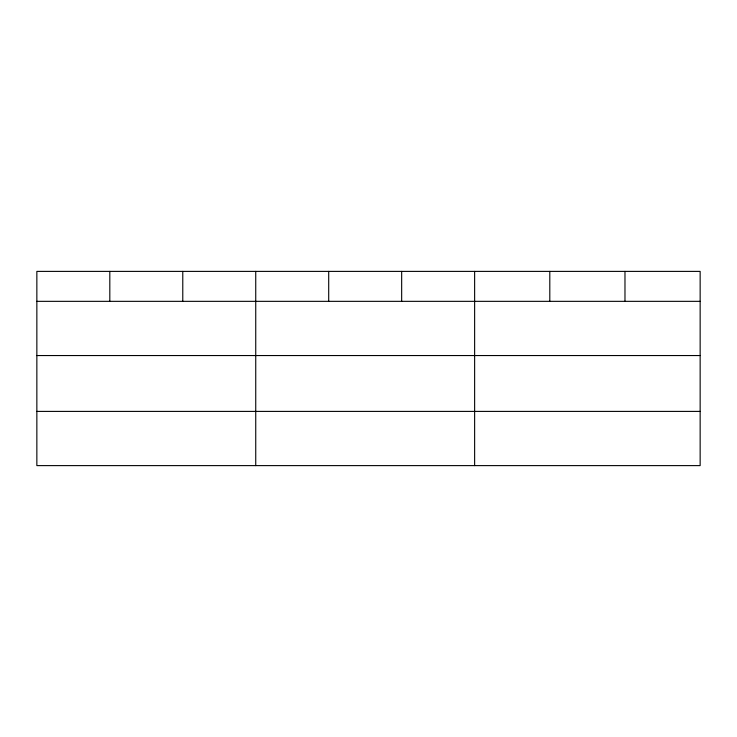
<?xml version="1.0" encoding="UTF-8"?>
<svg xmlns="http://www.w3.org/2000/svg" width="737" height="737" viewBox="0 0 737 737"><rect width="100%" height="100%" fill="white"/><g stroke="black" fill="none" stroke-linecap="round" stroke-linejoin="round"><path stroke-width="1.11" d="M700.15 355.547L700.15 271.391L36.85 271.391L36.85 465.609L700.15 465.609L700.15 355.547L36.85 355.547M36.85 301.341L700.15 301.341M36.85 411.403L700.15 411.403M624.976 271.391L624.976 301.341M549.802 271.391L549.802 301.341M474.628 271.391L474.628 465.609M401.665 271.391L401.665 301.341M328.702 271.391L328.702 301.341M255.739 271.391L255.739 465.609M182.776 271.391L182.776 301.341M109.813 271.391L109.813 301.341"/></g></svg>
